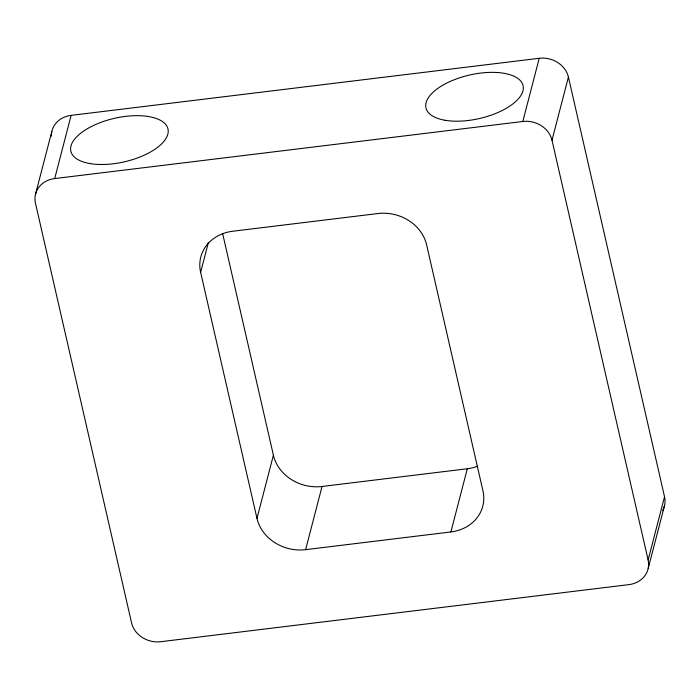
<?xml version="1.0" encoding="UTF-8"?>
<svg xmlns="http://www.w3.org/2000/svg" width="700" height="700" viewBox="0 0 700 700"><rect width="100%" height="100%" fill="white"/><g stroke="black" fill="none" stroke-linecap="round" stroke-linejoin="round"><path stroke-width="1.05" d="M35.403 194.688L51.817 131.495M664.536 496.773L648.121 559.974A24.911 21.691 14.6 0 1 628.88 584.631L160.773 641.707A24.911 21.691 14.6 0 1 131.591 622.947L35.464 203.227A24.911 21.691 14.6 0 1 54.705 178.561L71.12 115.369L539.227 58.293A24.911 21.691 14.6 0 1 568.409 77.053L664.536 496.773A24.911 21.691 14.6 0 1 662.559 510.606M200.629 272.352A41.51 36.155 14.6 0 1 232.689 231.245L377.965 213.535A41.51 36.155 14.6 0 1 426.606 244.799L482.956 490.84A41.51 36.155 14.6 0 1 450.896 531.947L305.62 549.657A41.51 36.155 14.6 0 1 256.979 518.394L200.629 272.352L208.285 242.856M256.979 518.394L273.394 455.201L222.653 233.651M305.62 549.657L322.035 486.465L467.311 468.755A41.51 36.155 14.6 0 0 477.47 466.244M54.705 178.561L522.804 121.485L539.227 58.293M648.121 559.974L551.994 140.245L568.409 77.053M450.896 531.947L467.311 468.755M648.183 568.505L664.597 505.312M51.38 136.211A24.911 21.691 14.6 0 1 51.415 134.312M51.502 133.367A24.911 21.691 14.6 0 1 71.12 115.369M522.804 121.485A24.911 21.691 14.6 0 1 551.994 140.245M322.035 486.465A41.51 36.155 14.6 0 1 273.394 455.201M89.862 163.555A49.814 22.304 -12.9 0 0 167.834 134.173A49.814 22.304 -12.9 0 0 100.52 122.509A49.814 22.304 -12.9 0 0 89.862 163.555M444.973 120.251A49.814 22.304 -12.9 0 0 522.944 90.877A49.814 22.304 -12.9 0 0 455.639 79.205A49.814 22.304 -12.9 0 0 444.973 120.251"/></g></svg>
